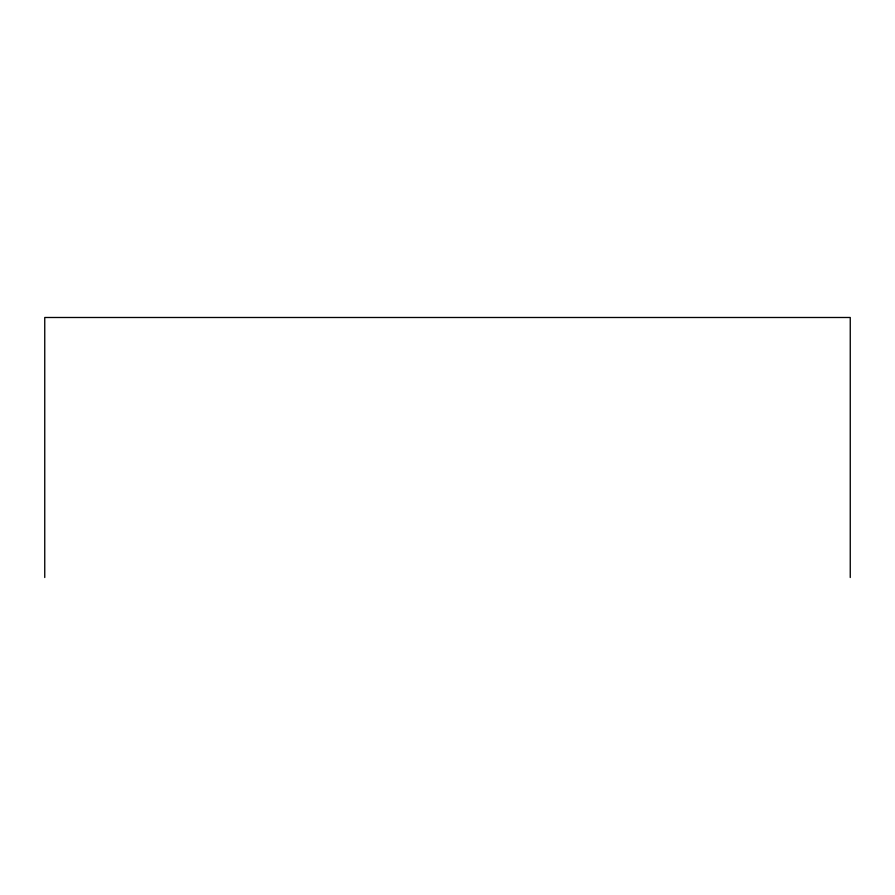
<?xml version="1.0" encoding="UTF-8"?>
<svg xmlns="http://www.w3.org/2000/svg" width="895" height="895" viewBox="0 0 895 895"><rect width="100%" height="100%" fill="white"/><g stroke="black" fill="none" stroke-linecap="round" stroke-linejoin="round"><path stroke-width="1.34" d="M850.25 577.51L850.25 317.49L44.75 317.49L44.75 577.51"/></g></svg>
